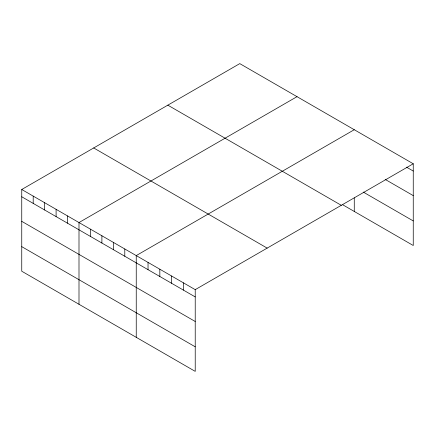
<?xml version="1.0" encoding="UTF-8"?>
<svg xmlns="http://www.w3.org/2000/svg" width="435" height="435" viewBox="0 0 435 435"><rect width="100%" height="100%" fill="white"/><g stroke="black" fill="none" stroke-linecap="round" stroke-linejoin="round"><path stroke-width="0.65" d="M21.75 189.497L195.223 289.65L195.223 371.381L21.75 271.228L21.75 189.497L239.777 63.619L413.25 163.772L413.25 245.503L342.823 204.841M297.023 96.668L78.996 222.546L78.996 304.282M354.269 129.717L136.242 255.595L136.242 337.332M195.223 289.65L413.25 163.772M406.507 167.154L413.25 171.042M385.165 179.399L413.25 195.614M363.258 192.069L413.25 220.931M167.828 105.156L341.301 205.309M93.699 147.954L267.172 248.108M21.75 196.772L195.223 296.92M21.75 221.344L195.223 321.492M21.75 246.656L195.223 346.809M354.269 197.871L354.269 211.453M183.423 282.837L183.423 290.112M171.629 276.029L171.629 283.299M159.83 269.216L159.83 276.491M148.036 262.408L148.036 269.678M124.791 248.989L124.791 256.258M113.345 242.377L113.345 249.652M101.893 235.765L101.893 243.04M90.442 229.158L90.442 236.428M67.545 215.934L67.545 223.209M56.099 209.327L56.099 216.597M44.647 202.715L44.647 209.991M33.201 196.109L33.201 203.379"/></g></svg>
